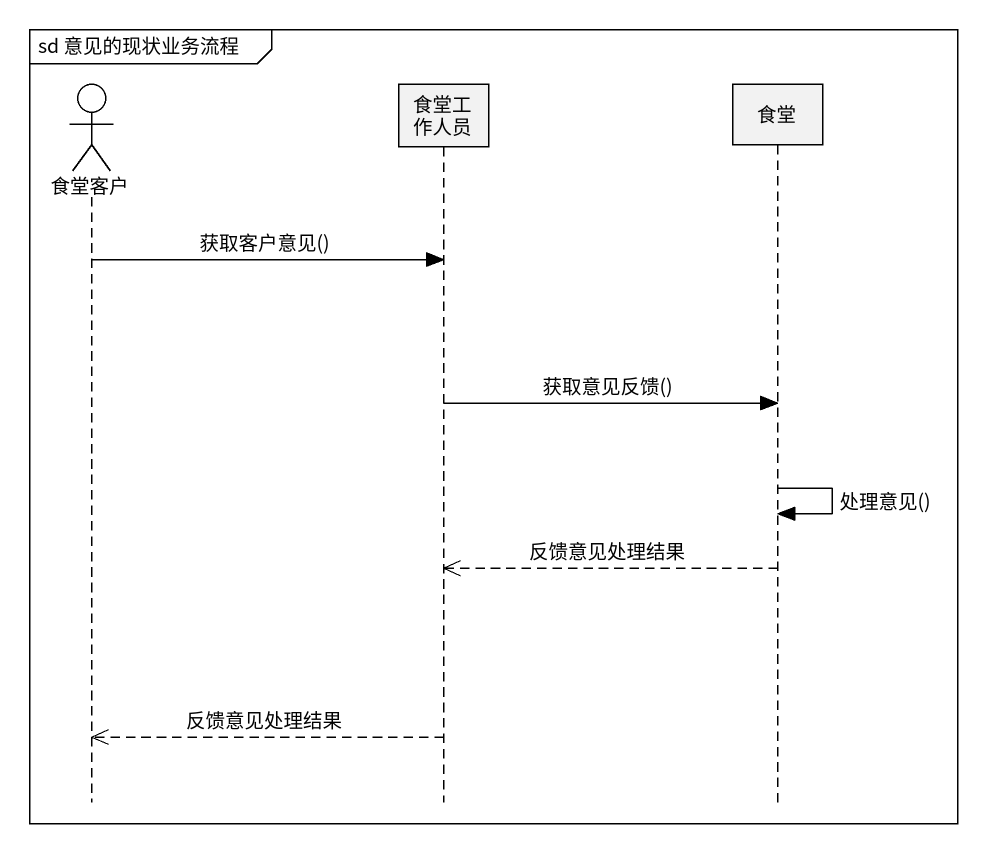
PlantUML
@startuml
mainframe sd 意见的现状业务流程
hide footbox
actor 食堂客户
participant 食堂工作人员
participant 食堂

食堂客户 -> 食堂工作人员 : 获取客户意见()
食堂工作人员 -> 食堂 : 获取意见反馈()
食堂 -> 食堂 : 处理意见()
食堂 -->> 食堂工作人员 : 反馈意见处理结果
食堂工作人员 -->> 食堂客户 : 反馈意见处理结果
@enduml
